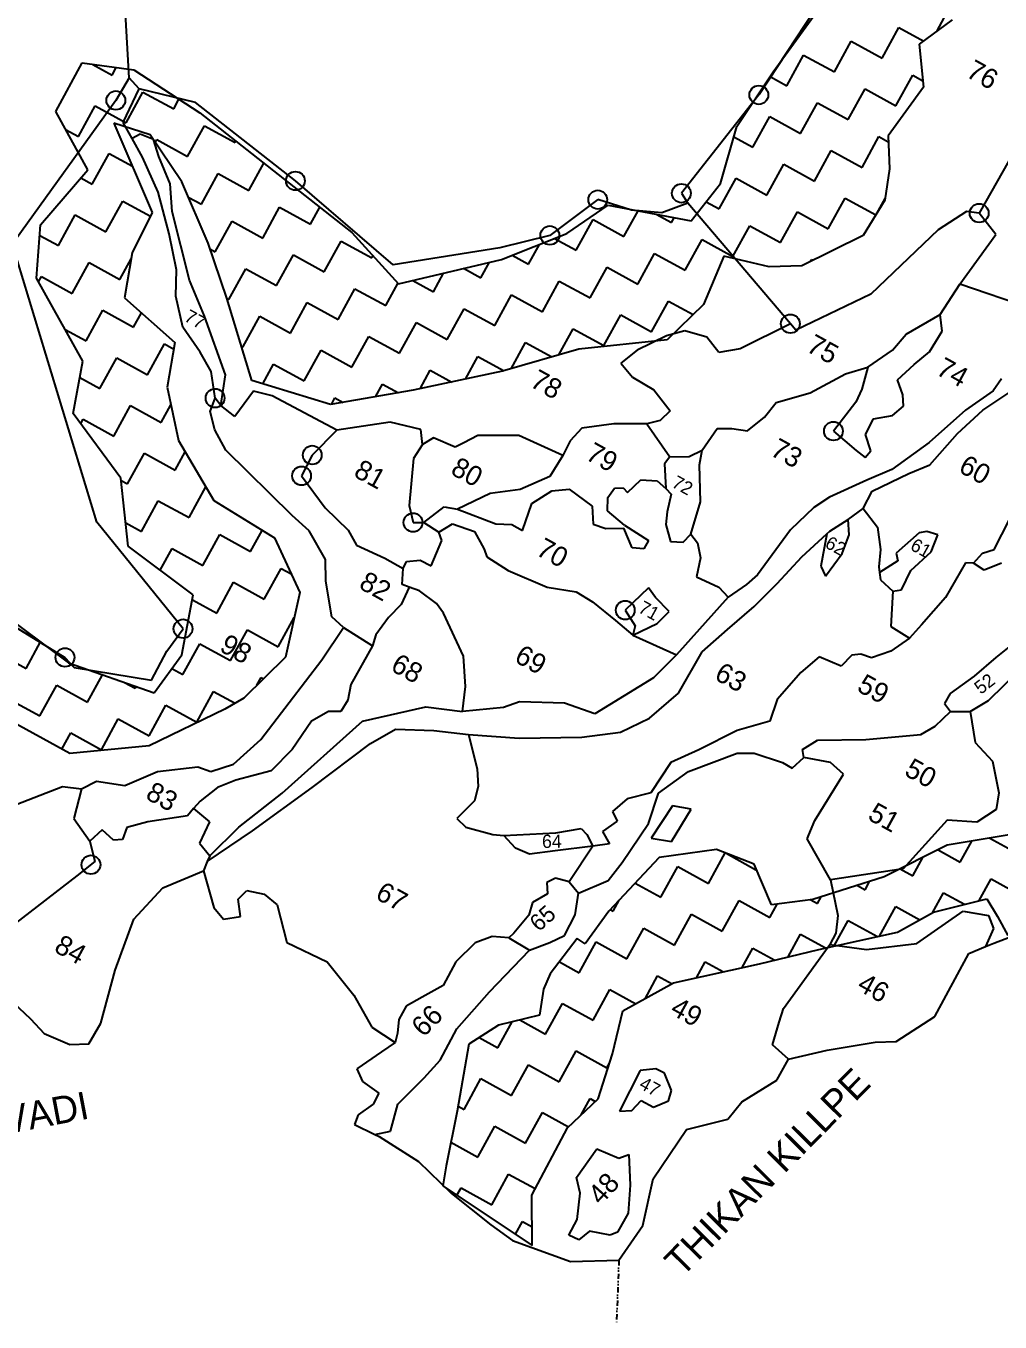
# Model space of a CAD drawing. Header units: metres. Extents: x 322052 to 327913, y 1839228 to 1844015.
# Drawn here: x 323922 to 324842, y 1839263 to 1840486 of the extents above; entities that cross this region are included whole.
import ezdxf

# ---------------------------------------------------------------- set-up
doc = ezdxf.new("R2010")
doc.units = ezdxf.units.M
doc.linetypes.add('DIVIDE', pattern=[1.25, 0.5, -0.25, 0, -0.25, 0, -0.25])
for name, color, linetype in [('POLY_HATCH', 12, 'Continuous'), ('POLY_PARCEL', 6, 'Continuous'), ('TEXT_MAPOUT', 7, 'Continuous'), ('TEXT_PARCEL', 7, 'Continuous'), ('V_BOUND_LINE', 7, 'Continuous'), ('V_DIVIDE_LINE', 7, 'DIVIDE')]:
    doc.layers.add(name, color=color, linetype=linetype)
doc.styles.add('TEXT_MAP', font='')
doc.styles.get('TEXT_MAP').set_extended_font_data('Kruti Dev 050')

msp = doc.modelspace()

# ---------------------------------------------------------------- linework, layer by layer
for centre in [(324006.9, 1840416.2), (324613.8, 1840421.3), (324176.4, 1840340.2), (324540.7, 1840328.5), (324461.8, 1840322.5), (324821.8, 1840309.8), (324416.5, 1840288.8), (324643.6, 1840205.4), (324100.6, 1840135.2), (324684.2, 1840104.1), (324192.3, 1840081.5), (324182.2, 1840061.9), (324287.4, 1840017.8), (324487.7, 1839935.1), (324070.3, 1839917.6), (323958.9, 1839890.5), (323983.4, 1839694.9)]:
    msp.add_circle(centre, 8.87)
at = {"layer": 'POLY_HATCH'}
for p, q in [((324627.4, 1840443.2), (324677.5, 1840512.3)), ((324796.2, 1840492.3), (324765.2, 1840469.1)), ((324765.2, 1840469.1), (324769.2, 1840428.6)), ((323950.1, 1840405.7), (323975.2, 1840451.5)), ((323975.2, 1840451.5), (324023.9, 1840444.9)), ((324023.9, 1840444.9), (324086.3, 1840404.5)), ((324593, 1840391.6), (324627.4, 1840443.2)), ((324769.2, 1840428.6), (324735.8, 1840382.6)), ((323980.4, 1840350.8), (323950.1, 1840405.7)), ((324086.3, 1840404.5), (324229.7, 1840291.4)), ((324039.4, 1840383.8), (324005.1, 1840394.7)), ((324005.1, 1840394.7), (324041.3, 1840310.3)), ((324577.5, 1840337.7), (324593, 1840391.6)), ((324069.3, 1840339.2), (324039.4, 1840383.8)), ((324735.8, 1840382.6), (324737, 1840351.7)), ((323935.7, 1840298.8), (323980.4, 1840350.8)), ((324737, 1840351.7), (324732.6, 1840321.9)), ((324093.9, 1840281.4), (324069.3, 1840339.2)), ((324550, 1840302.5), (324577.5, 1840337.7)), ((324432.6, 1840290.5), (324471.6, 1840317.4)), ((324471.6, 1840317.4), (324550, 1840302.5)), ((324732.6, 1840321.9), (324712.4, 1840288.7)), ((324041.3, 1840310.3), (324022.4, 1840272.4)), ((323932.1, 1840248.4), (323935.7, 1840298.8)), ((324229.7, 1840291.4), (324273.6, 1840243.1)), ((324370.9, 1840266.1), (324432.6, 1840290.5)), ((324712.4, 1840288.7), (324654.4, 1840260.2)), ((324111.6, 1840229.4), (324093.9, 1840281.4)), ((324022.4, 1840272.4), (324015.2, 1840230)), ((324273.6, 1840243.1), (324370.9, 1840266.1)), ((324580.8, 1840269.3), (324561.6, 1840223.5)), ((324623.5, 1840259), (324580.8, 1840269.3)), ((324654.4, 1840260.2), (324623.5, 1840259)), ((323975.7, 1840170.1), (323932.1, 1840248.4)), ((324015.2, 1840230), (324062.6, 1840187.8)), ((324135.4, 1840151.8), (324111.6, 1840229.4)), ((324561.6, 1840223.5), (324527.2, 1840190.1)), ((324062.6, 1840187.8), (324055.4, 1840145.5)), ((324443.9, 1840181.5), (324372, 1840160.6)), ((324527.2, 1840190.1), (324443.9, 1840181.5)), ((323966.7, 1840120.7), (323975.7, 1840170.1)), ((324372, 1840160.6), (324287.5, 1840142.7)), ((324055.4, 1840145.5), (324066, 1840095.3)), ((324209.6, 1840129.1), (324135.4, 1840151.8)), ((324287.5, 1840142.7), (324209.6, 1840129.1)), ((324011.7, 1840059.7), (323966.7, 1840120.7)), ((324066, 1840095.3), (324099.4, 1840038.7)), ((324018.6, 1839995.4), (324011.7, 1840059.7)), ((324099.4, 1840038.7), (324156.5, 1840003.3)), ((324080, 1839949.6), (324018.6, 1839995.4)), ((324156.5, 1840003.3), (324180.5, 1839951.8)), ((323858.4, 1839962.6), (323962.2, 1839885.5)), ((324069.1, 1839893.1), (324080, 1839949.6)), ((324180.5, 1839951.8), (324167.1, 1839890.7)), ((323962.2, 1839885.5), (324043.2, 1839857)), ((324043.2, 1839857), (324069.1, 1839893.1)), ((324167.1, 1839890.7), (324127.6, 1839852)), ((324127.6, 1839852), (324109.9, 1839841.6)), ((324109.9, 1839841.6), (324038.2, 1839807.1)), ((323963.6, 1839799.8), (323903.3, 1839832.9)), ((324038.2, 1839807.1), (323963.6, 1839799.8)), ((324865.3, 1839725.6), (324791.7, 1839713.2)), ((324519.6, 1839701.6), (324472.3, 1839651.1)), ((324573.9, 1839709.3), (324519.6, 1839701.6)), ((324609.3, 1839695.3), (324573.9, 1839709.3)), ((324791.7, 1839713.2), (324732.2, 1839683.4)), ((324625.9, 1839657), (324609.3, 1839695.3)), ((324732.2, 1839683.4), (324664.8, 1839662.1)), ((324664.8, 1839662.1), (324625.9, 1839657)), ((324778.8, 1839650), (324828.9, 1839662.8)), ((324828.9, 1839662.8), (324839.2, 1839646)), ((324472.3, 1839651.1), (324449.9, 1839620.3)), ((324744.8, 1839631.2), (324778.8, 1839650)), ((324839.2, 1839646), (324848.8, 1839628.2)), ((324670.5, 1839615), (324744.8, 1839631.2)), ((324442.3, 1839625.1), (324417, 1839591.8)), ((324449.9, 1839620.3), (324442.3, 1839625.1)), ((324614.3, 1839601.4), (324670.5, 1839615)), ((324417, 1839591.8), (324410.4, 1839577.3)), ((324533.4, 1839583.4), (324614.3, 1839601.4)), ((324485.5, 1839556.9), (324533.4, 1839583.4)), ((324410.4, 1839577.3), (324406.8, 1839552.9)), ((324475.7, 1839516.4), (324485.5, 1839556.9)), ((324368.2, 1839543.5), (324340.2, 1839525.5)), ((324406.8, 1839552.9), (324368.2, 1839543.5)), ((324340.2, 1839525.5), (324329, 1839462.2)), ((324462, 1839473.8), (324475.7, 1839516.4)), ((324433.2, 1839446.6), (324462, 1839473.8)), ((324329, 1839462.2), (324318.8, 1839410.7)), ((324399.6, 1839383), (324433.2, 1839446.6)), ((324318.8, 1839410.7), (324315.4, 1839391.8)), ((324315.4, 1839391.8), (324399.9, 1839335.6)), ((324399.9, 1839335.6), (324399.6, 1839383))]:
    msp.add_line(p, q, dxfattribs=at)
at = {"layer": 'POLY_HATCH', "linetype": 'Continuous'}
for p, q in [((324782, 1840481.7), (324791, 1840498.1)), ((324730.1, 1840456), (324746.1, 1840485)), ((324746.1, 1840485), (324769.4, 1840472.2)), ((324685.1, 1840443), (324701.1, 1840472)), ((324701.1, 1840472), (324730.1, 1840456)), ((323985.1, 1840450.2), (324003.4, 1840440.1)), ((324640.2, 1840429.9), (324656.1, 1840458.9)), ((324656.1, 1840458.9), (324685.1, 1840443)), ((324003.4, 1840440.1), (324007.3, 1840447.1)), ((324624.4, 1840438.6), (324640.2, 1840429.9)), ((324743.2, 1840411), (324759.1, 1840440.1)), ((324759.1, 1840440.1), (324768.6, 1840434.8)), ((324016.5, 1840395.1), (324032.5, 1840424.1)), ((324032.5, 1840424.1), (324061.5, 1840408.2)), ((324698.2, 1840398), (324714.1, 1840427)), ((324714.1, 1840427), (324743.2, 1840411)), ((323971.5, 1840382.1), (323987.5, 1840411.1)), ((323987.5, 1840411.1), (324016.5, 1840395.1)), ((324061.5, 1840408.2), (324066.5, 1840417.3)), ((324653.2, 1840384.9), (324669.2, 1840413.9)), ((324669.2, 1840413.9), (324698.2, 1840398)), ((324608.3, 1840371.9), (324624.2, 1840400.9)), ((324624.2, 1840400.9), (324653.2, 1840384.9)), ((323959.5, 1840388.7), (323971.5, 1840382.1)), ((324074.5, 1840363.2), (324090.5, 1840392.2)), ((324090.5, 1840392.2), (324119.5, 1840376.3)), ((324044.2, 1840376.7), (324045.5, 1840379.2)), ((324045.5, 1840379.2), (324074.5, 1840363.2)), ((324119.5, 1840376.3), (324120.3, 1840377.7)), ((324590.2, 1840381.8), (324608.3, 1840371.9)), ((324711.2, 1840353), (324727.2, 1840382)), ((324727.2, 1840382), (324736, 1840377.2)), ((323984.6, 1840337.1), (324000.5, 1840366.1)), ((324000.5, 1840366.1), (324022.5, 1840354)), ((324666.3, 1840340), (324682.2, 1840369)), ((324682.2, 1840369), (324711.2, 1840353)), ((324132.5, 1840331.3), (324146.6, 1840356.9)), ((324621.3, 1840326.9), (324637.3, 1840355.9)), ((324637.3, 1840355.9), (324666.3, 1840340)), ((323973.8, 1840343.1), (323984.6, 1840337.1)), ((324087.6, 1840318.2), (324103.5, 1840347.2)), ((324103.5, 1840347.2), (324132.5, 1840331.3)), ((324576.4, 1840313.9), (324592.3, 1840342.9)), ((324592.3, 1840342.9), (324621.3, 1840326.9)), ((323997.6, 1840292.1), (324013.6, 1840321.1)), ((324013.6, 1840321.1), (324039.6, 1840306.9)), ((324075.3, 1840325), (324087.6, 1840318.2)), ((324145.6, 1840286.3), (324161.5, 1840315.3)), ((324161.5, 1840315.3), (324190.5, 1840299.4)), ((324190.5, 1840299.4), (324199.3, 1840315.4)), ((324564.1, 1840320.6), (324576.4, 1840313.9)), ((324679.3, 1840295), (324695.3, 1840324)), ((324695.3, 1840324), (324724.2, 1840308.1)), ((324725.1, 1840309.6), (324732.9, 1840323.7)), ((323952.7, 1840279.1), (323968.6, 1840308.1)), ((323968.6, 1840308.1), (323997.6, 1840292.1)), ((324100.6, 1840273.3), (324116.6, 1840302.3)), ((324116.6, 1840302.3), (324145.6, 1840286.3)), ((324441.5, 1840274.7), (324457.4, 1840303.7)), ((324457.4, 1840303.7), (324486.4, 1840287.8)), ((324486.4, 1840287.8), (324499.8, 1840312.1)), ((324516.9, 1840308.8), (324531.4, 1840300.8)), ((324531.4, 1840300.8), (324534, 1840305.5)), ((324634.4, 1840282), (324650.3, 1840311)), ((324650.3, 1840311), (324679.3, 1840295)), ((323935, 1840288.8), (323952.7, 1840279.1)), ((324589.4, 1840268.9), (324605.4, 1840297.9)), ((324605.4, 1840297.9), (324634.4, 1840282)), ((324203.6, 1840254.4), (324219.6, 1840283.4)), ((324219.6, 1840283.4), (324248.6, 1840267.5)), ((324396.5, 1840261.7), (324406.7, 1840280.3)), ((324421, 1840285.9), (324441.5, 1840274.7)), ((324544.4, 1840255.9), (324560.4, 1840284.9)), ((324560.4, 1840284.9), (324589.4, 1840268.9)), ((324010.7, 1840247.2), (324021.5, 1840266.7)), ((324095.7, 1840276), (324100.6, 1840273.3)), ((324158.6, 1840241.4), (324174.6, 1840270.4)), ((324174.6, 1840270.4), (324203.6, 1840254.4)), ((324248.6, 1840267.5), (324249.6, 1840269.4)), ((324381.1, 1840270.1), (324396.5, 1840261.7)), ((324499.5, 1840242.8), (324515.4, 1840271.8)), ((324515.4, 1840271.8), (324544.4, 1840255.9)), ((324662.3, 1840264.1), (324663.4, 1840266)), ((324663.4, 1840266), (324664.7, 1840265.3)), ((323965.7, 1840234.1), (323981.7, 1840263.1)), ((323981.7, 1840263.1), (324010.7, 1840247.2)), ((324113.7, 1840228.3), (324129.6, 1840257.3)), ((324129.6, 1840257.3), (324158.6, 1840241.4)), ((324306.6, 1840235.6), (324316.3, 1840253.2)), ((324335.1, 1840257.7), (324351.5, 1840248.6)), ((324351.5, 1840248.6), (324359.7, 1840263.5)), ((324454.5, 1840229.8), (324470.5, 1840258.8)), ((324470.5, 1840258.8), (324499.5, 1840242.8)), ((323934, 1840245.1), (323936.7, 1840250.1)), ((323936.7, 1840250.1), (323965.7, 1840234.1)), ((324261.6, 1840222.5), (324273.2, 1840243.5)), ((324287.1, 1840246.3), (324306.6, 1840235.6)), ((324409.6, 1840216.7), (324425.5, 1840245.7)), ((324425.5, 1840245.7), (324454.5, 1840229.8)), ((324111.5, 1840229.5), (324113.7, 1840228.3)), ((324216.6, 1840209.5), (324232.6, 1840238.5)), ((324232.6, 1840238.5), (324261.6, 1840222.5)), ((324364.6, 1840203.6), (324380.5, 1840232.7)), ((324380.5, 1840232.7), (324409.6, 1840216.7)), ((323978.8, 1840189.2), (323994.7, 1840218.2)), ((323994.7, 1840218.2), (324023.7, 1840202.2)), ((324023.7, 1840202.2), (324031.2, 1840215.8)), ((324171.7, 1840196.4), (324187.6, 1840225.4)), ((324187.6, 1840225.4), (324216.6, 1840209.5)), ((324319.6, 1840190.6), (324335.6, 1840219.6)), ((324335.6, 1840219.6), (324364.6, 1840203.6)), ((324512.5, 1840197.8), (324528.5, 1840226.8)), ((324528.5, 1840226.8), (324551.9, 1840214)), ((324126.7, 1840183.4), (324142.7, 1840212.4)), ((324142.7, 1840212.4), (324171.7, 1840196.4)), ((324274.7, 1840177.5), (324290.6, 1840206.6)), ((324290.6, 1840206.6), (324319.6, 1840190.6)), ((324467.6, 1840184.8), (324483.5, 1840213.8)), ((324483.5, 1840213.8), (324512.5, 1840197.8)), ((323959.1, 1840200), (323978.8, 1840189.2)), ((324229.7, 1840164.5), (324245.7, 1840193.5)), ((324245.7, 1840193.5), (324274.7, 1840177.5)), ((324425, 1840176), (324438.6, 1840200.7)), ((324438.6, 1840200.7), (324467.6, 1840184.8)), ((324036.8, 1840157.2), (324052.8, 1840186.3)), ((324052.8, 1840186.3), (324061.5, 1840181.5)), ((324125.5, 1840184), (324126.7, 1840183.4)), ((324184.7, 1840151.4), (324200.7, 1840180.4)), ((324200.7, 1840180.4), (324229.7, 1840164.5)), ((324380, 1840163), (324393.6, 1840187.7)), ((324393.6, 1840187.7), (324418.3, 1840174.1)), ((323991.8, 1840144.2), (324007.8, 1840173.2)), ((324007.8, 1840173.2), (324036.8, 1840157.2)), ((324145.5, 1840148.7), (324155.7, 1840167.4)), ((324155.7, 1840167.4), (324184.7, 1840151.4)), ((324336.8, 1840153.2), (324348.6, 1840174.6)), ((324348.6, 1840174.6), (324373.3, 1840161.1)), ((323972.9, 1840154.6), (323991.8, 1840144.2)), ((324294, 1840144), (324303.7, 1840161.6)), ((324303.7, 1840161.6), (324324, 1840150.4)), ((324252.1, 1840136.5), (324258.7, 1840148.5)), ((324258.7, 1840148.5), (324273.7, 1840140.3)), ((324210.3, 1840129.3), (324213.7, 1840135.5)), ((324213.7, 1840135.5), (324221.5, 1840131.2)), ((324004.9, 1840099.2), (324020.8, 1840128.2)), ((324020.8, 1840128.2), (324049.8, 1840112.3)), ((324049.8, 1840112.3), (324058.9, 1840128.8)), ((323973.7, 1840111.2), (323975.9, 1840115.2)), ((323975.9, 1840115.2), (324004.9, 1840099.2)), ((324017.9, 1840054.3), (324033.9, 1840083.3)), ((324033.9, 1840083.3), (324062.9, 1840067.3)), ((324062.9, 1840067.3), (324072.4, 1840084.6)), ((324011.9, 1840057.6), (324017.9, 1840054.3)), ((324076, 1840022.4), (324091.9, 1840051.4)), ((324091.9, 1840051.4), (324091.9, 1840051.3)), ((324031, 1840009.3), (324046.9, 1840038.3)), ((324046.9, 1840038.3), (324076, 1840022.4)), ((324016.3, 1840017.4), (324031, 1840009.3)), ((324134, 1839990.4), (324145, 1840010.4)), ((324089, 1839977.4), (324105, 1840006.4)), ((324105, 1840006.4), (324134, 1839990.4)), ((324048.8, 1839972.9), (324060, 1839993.3)), ((324060, 1839993.3), (324089, 1839977.4)), ((324147, 1839945.5), (324163, 1839974.5)), ((324163, 1839974.5), (324172.3, 1839969.4)), ((324102.1, 1839932.4), (324118, 1839961.4)), ((324118, 1839961.4), (324147, 1839945.5)), ((324079.2, 1839945), (324102.1, 1839932.4)), ((324160.1, 1839900.5), (324175.3, 1839928.3)), ((324115.1, 1839887.5), (324131.1, 1839916.5)), ((324131.1, 1839916.5), (324160.1, 1839900.5)), ((323922.2, 1839880.2), (323935.9, 1839905.1)), ((324070.1, 1839874.4), (324086.1, 1839903.4)), ((324086.1, 1839903.4), (324115.1, 1839887.5)), ((323893.2, 1839896.2), (323922.2, 1839880.2)), ((323980.2, 1839848.3), (323994.4, 1839874.2)), ((324059.8, 1839880.1), (324070.1, 1839874.4)), ((323935.3, 1839835.3), (323951.2, 1839864.3)), ((323951.2, 1839864.3), (323980.2, 1839848.3)), ((324015.1, 1839866.9), (324025.2, 1839861.4)), ((324025.2, 1839861.4), (324026.1, 1839863)), ((324140.1, 1839864.2), (324144.1, 1839871.5)), ((324144.1, 1839871.5), (324146.3, 1839870.3)), ((323906.3, 1839851.2), (323935.3, 1839835.3)), ((324083.2, 1839829.5), (324099.2, 1839858.5)), ((324099.2, 1839858.5), (324119.5, 1839847.3)), ((324038.2, 1839816.4), (324054.2, 1839845.4)), ((324054.2, 1839845.4), (324083.2, 1839829.5)), ((323993.3, 1839803.3), (324009.2, 1839832.4)), ((324009.2, 1839832.4), (324038.2, 1839816.4)), ((323955.9, 1839804), (323964.3, 1839819.3)), ((323964.3, 1839819.3), (323993.3, 1839803.3)), ((324804, 1839697.4), (324814.9, 1839717.1)), ((324831.8, 1839720), (324849, 1839710.5)), ((324566.2, 1839677.1), (324582.1, 1839706)), ((324583, 1839705.7), (324611.1, 1839690.2)), ((324759.1, 1839684.4), (324768.6, 1839701.6)), ((324783.1, 1839708.9), (324804, 1839697.4)), ((324521.2, 1839664.1), (324537.2, 1839693.1)), ((324537.2, 1839693.1), (324566.2, 1839677.1)), ((324611.1, 1839690.2), (324611.4, 1839690.6)), ((324747.2, 1839690.9), (324759.1, 1839684.4)), ((324497, 1839677.4), (324521.2, 1839664.1)), ((324714.1, 1839671.3), (324718.3, 1839679)), ((324821.8, 1839661), (324833.1, 1839681.5)), ((324833.1, 1839681.5), (324862.1, 1839665.5)), ((324706.8, 1839675.4), (324714.1, 1839671.3)), ((324777.6, 1839649.4), (324788.1, 1839668.4)), ((324788.1, 1839668.4), (324808, 1839657.5)), ((324473.6, 1839652.5), (324476.3, 1839651)), ((324476.3, 1839651), (324481.9, 1839661.3)), ((324579.2, 1839632.2), (324595.2, 1839661.2)), ((324595.2, 1839661.2), (324624.2, 1839645.2)), ((324624.2, 1839645.2), (324631.1, 1839657.7)), ((324662.8, 1839661.8), (324669.2, 1839658.3)), ((324669.2, 1839658.3), (324672.6, 1839664.5)), ((324727.8, 1839627.5), (324743.1, 1839655.4)), ((324743.1, 1839655.4), (324765.9, 1839642.9)), ((324534.3, 1839619.1), (324550.2, 1839648.1)), ((324550.2, 1839648.1), (324579.2, 1839632.2)), ((324684.9, 1839618.2), (324698.2, 1839642.3)), ((324698.2, 1839642.3), (324725.9, 1839627.1)), ((324489.3, 1839606.1), (324505.3, 1839635.1)), ((324505.3, 1839635.1), (324534.3, 1839619.1)), ((324641.5, 1839608), (324653.2, 1839629.3)), ((324653.2, 1839629.3), (324676.7, 1839616.4)), ((324444.3, 1839593), (324460.3, 1839622)), ((324460.3, 1839622), (324489.3, 1839606.1)), ((324598.1, 1839597.8), (324608.2, 1839616.2)), ((324608.2, 1839616.2), (324628.8, 1839604.9)), ((324425.7, 1839603.3), (324444.3, 1839593)), ((324555, 1839588.2), (324563.3, 1839603.2)), ((324563.3, 1839603.2), (324580.3, 1839593.8)), ((324506.4, 1839568.4), (324518.3, 1839590.1)), ((324518.3, 1839590.1), (324532, 1839582.6)), ((324457.4, 1839548.1), (324473.3, 1839577.1)), ((324473.3, 1839577.1), (324497.7, 1839563.7)), ((324412.4, 1839535), (324428.4, 1839564)), ((324428.4, 1839564), (324457.4, 1839548.1)), ((324367.5, 1839522), (324381, 1839546.6)), ((324388.2, 1839548.4), (324412.4, 1839535)), ((324349.8, 1839531.7), (324367.5, 1839522)), ((324425.5, 1839490), (324441.4, 1839519.1)), ((324441.4, 1839519.1), (324470.4, 1839503.1)), ((324380.5, 1839477), (324396.5, 1839506)), ((324396.5, 1839506), (324425.5, 1839490)), ((324470.4, 1839503.1), (324472.9, 1839507.5)), ((324335.6, 1839463.9), (324351.5, 1839493)), ((324351.5, 1839493), (324380.5, 1839477)), ((324446, 1839458.7), (324454.5, 1839474.1)), ((324454.5, 1839474.1), (324459.4, 1839471.4)), ((324329.9, 1839467.1), (324335.6, 1839463.9)), ((324393.6, 1839432), (324409.5, 1839461)), ((324409.5, 1839461), (324434.1, 1839447.5)), ((324348.6, 1839419), (324364.6, 1839448)), ((324364.6, 1839448), (324393.6, 1839432)), ((324323.2, 1839432.9), (324348.6, 1839419)), ((324361.7, 1839374), (324377.6, 1839403)), ((324377.6, 1839403), (324402.8, 1839389.2)), ((324328.8, 1839382.9), (324332.7, 1839390)), ((324332.7, 1839390), (324361.7, 1839374)), ((324384.1, 1839346.1), (324390.7, 1839358.1)), ((324390.7, 1839358.1), (324399.8, 1839353))]:
    msp.add_line(p, q, dxfattribs=at)
at = {"layer": 'POLY_PARCEL'}
for p, q in [((324019.6, 1840437.5), (324013, 1840548.8)), ((324692.2, 1840540.7), (324613.8, 1840421.3)), ((324019.6, 1840437.5), (324006.9, 1840416.2)), ((324029, 1840427.1), (324019.6, 1840437.5)), ((324013.9, 1840395.3), (324029, 1840427.1)), ((324082, 1840414.2), (324029, 1840427.1)), ((324006.9, 1840416.2), (323912.1, 1840284.5)), ((324176.4, 1840340.2), (324082, 1840414.2)), ((324613.8, 1840421.3), (324540.7, 1840328.5)), ((324022.3, 1840380.2), (324013.9, 1840395.3)), ((324865.7, 1840387.4), (324821.8, 1840309.8)), ((324029.7, 1840384.4), (324022.3, 1840380.2)), ((324032.1, 1840362.7), (324022.3, 1840380.2)), ((324042.5, 1840379.2), (324029.7, 1840384.4)), ((324047.4, 1840363.3), (324042.5, 1840379.2)), ((324046.7, 1840329.5), (324032.1, 1840362.7)), ((324058.1, 1840337.5), (324047.4, 1840363.3)), ((324060.2, 1840311.3), (324058.1, 1840337.5)), ((324268.8, 1840260.9), (324176.4, 1840340.2)), ((324057.3, 1840290.4), (324046.7, 1840329.5)), ((324540.7, 1840328.5), (324546.8, 1840319.3)), ((324461.8, 1840322.5), (324416.5, 1840288.8)), ((324493.6, 1840312.6), (324461.8, 1840322.5)), ((324546.8, 1840319.3), (324522.4, 1840310.1)), ((324643.6, 1840205.4), (324546.8, 1840319.3)), ((324076.5, 1840246.6), (324060.2, 1840311.3)), ((324522.4, 1840310.1), (324493.6, 1840312.6)), ((324809.9, 1840311.3), (324783.2, 1840294)), ((324821.8, 1840309.8), (324809.9, 1840311.3)), ((324837.4, 1840289.7), (324821.8, 1840309.8)), ((324064.2, 1840256.3), (324057.3, 1840290.4)), ((324416.5, 1840288.8), (324369.4, 1840277)), ((324783.2, 1840294), (324719.4, 1840233.4)), ((324803.6, 1840242.9), (324837.4, 1840289.7)), ((323989, 1840018.2), (323908.7, 1840282.4)), ((324369.4, 1840277), (324268.8, 1840260.9)), ((324063.6, 1840231.4), (324064.2, 1840256.3)), ((324090.5, 1840212.6), (324076.5, 1840246.6)), ((324784.9, 1840214.1), (324803.6, 1840242.9)), ((324871.9, 1840219.4), (324803.6, 1840242.9)), ((324070.2, 1840202.1), (324063.6, 1840231.4)), ((324719.4, 1840233.4), (324648.7, 1840199.4)), ((324110.4, 1840157.2), (324090.5, 1840212.6)), ((324643.6, 1840205.4), (324596.1, 1840181.8)), ((324648.7, 1840199.4), (324643.6, 1840205.4)), ((324752.8, 1840195.6), (324784.9, 1840214.1)), ((324786.7, 1840198.4), (324784.9, 1840214.1)), ((324086.5, 1840178.7), (324070.2, 1840202.1)), ((324526.8, 1840194), (324498.9, 1840180.4)), ((324544, 1840198.7), (324526.8, 1840194)), ((324564.8, 1840192.7), (324544, 1840198.7)), ((324575.9, 1840178.3), (324564.8, 1840192.7)), ((324740, 1840180.4), (324752.8, 1840195.6)), ((324774.8, 1840178.8), (324786.7, 1840198.4)), ((324096.8, 1840160.2), (324086.5, 1840178.7)), ((324498.9, 1840180.4), (324483.4, 1840168.2)), ((324596.1, 1840181.8), (324575.9, 1840178.3)), ((324716.6, 1840164.4), (324740, 1840180.4)), ((324760.3, 1840166.8), (324774.8, 1840178.8)), ((324483.4, 1840168.2), (324494.5, 1840155.1)), ((324744.7, 1840152.6), (324760.3, 1840166.8)), ((324100.6, 1840135.2), (324096.8, 1840160.2)), ((324106, 1840128.2), (324110.4, 1840157.2)), ((324494.5, 1840155.1), (324514.8, 1840142.9)), ((324662.3, 1840140.2), (324695.6, 1840158.1)), ((324695.6, 1840158.1), (324716.6, 1840164.4)), ((324716.6, 1840164.4), (324711, 1840143.6)), ((324136.8, 1840141.7), (324119.3, 1840117.8)), ((324154.5, 1840137.5), (324136.8, 1840141.7)), ((324514.8, 1840142.9), (324530.2, 1840123.1)), ((324711, 1840143.6), (324705.5, 1840131.5)), ((324749.7, 1840138.3), (324744.7, 1840152.6)), ((324835, 1840142), (324809, 1840123.8)), ((324825.1, 1840123.8), (324860.2, 1840147.2)), ((324842.8, 1840153.4), (324835, 1840142)), ((324095.9, 1840122.7), (324100.6, 1840135.2)), ((324106, 1840128.2), (324100.6, 1840135.2)), ((324215.4, 1840104.9), (324154.5, 1840137.5)), ((324619, 1840117.3), (324630.3, 1840131.1)), ((324630.3, 1840131.1), (324662.3, 1840140.2)), ((324705.5, 1840131.5), (324684.2, 1840104.1)), ((324750.5, 1840127.5), (324749.7, 1840138.3)), ((324100.3, 1840105.4), (324095.9, 1840122.7)), ((324119.3, 1840117.8), (324106, 1840128.2)), ((324530.2, 1840123.1), (324520.8, 1840114)), ((324603.2, 1840104.4), (324619, 1840117.3)), ((324722, 1840115.6), (324740.1, 1840118.8)), ((324740.1, 1840118.8), (324750.5, 1840127.5)), ((324809, 1840123.8), (324774.7, 1840093.4)), ((324801.4, 1840101.9), (324825.1, 1840123.8)), ((324110.8, 1840086.1), (324100.3, 1840105.4)), ((324215.4, 1840104.9), (324192.3, 1840081.5)), ((324265.9, 1840112.5), (324215.4, 1840104.9)), ((324294.7, 1840105.5), (324265.9, 1840112.5)), ((324296.4, 1840091.3), (324294.7, 1840105.5)), ((324446.7, 1840106.9), (324435.8, 1840095)), ((324476.8, 1840111.1), (324446.7, 1840106.9)), ((324508.2, 1840111), (324476.8, 1840111.1)), ((324520.8, 1840114), (324508.2, 1840111)), ((324508.2, 1840111), (324529.8, 1840079.9)), ((324560.2, 1840086.1), (324574.4, 1840106.4)), ((324574.4, 1840106.4), (324588.3, 1840106.5)), ((324588.3, 1840106.5), (324603.2, 1840104.4)), ((324714.5, 1840100.9), (324722, 1840115.6)), ((324306.6, 1840097.8), (324296.4, 1840091.3)), ((324327.3, 1840089), (324306.6, 1840097.8)), ((324335.3, 1840093), (324327.3, 1840089)), ((324348.6, 1840099.9), (324335.3, 1840093)), ((324387.3, 1840099.8), (324348.6, 1840099.9)), ((324428.8, 1840081), (324387.3, 1840099.8)), ((324435.8, 1840095), (324428.8, 1840081)), ((324684.2, 1840104.1), (324705.7, 1840085.8)), ((324719.5, 1840085.5), (324714.5, 1840100.9)), ((324774.7, 1840093.4), (324739.5, 1840067.8)), ((324775.1, 1840072.1), (324801.4, 1840101.9)), ((324173.3, 1840024.3), (324110.8, 1840086.1)), ((324192.3, 1840081.5), (324182.2, 1840061.9)), ((324296.4, 1840091.3), (324287.7, 1840078.2)), ((324428.8, 1840081), (324416.4, 1840061.1)), ((324548.1, 1840080), (324560.2, 1840086.1)), ((324557.8, 1840072.4), (324560.2, 1840086.1)), ((324705.7, 1840085.8), (324714.3, 1840079.1)), ((324714.3, 1840079.1), (324719.5, 1840085.5)), ((324287.7, 1840078.2), (324283.9, 1840034)), ((324529.8, 1840079.9), (324524.7, 1840073.3)), ((324524.7, 1840073.3), (324526.1, 1840049.9)), ((324529.8, 1840079.9), (324548.1, 1840080)), ((324558.9, 1840037.2), (324557.8, 1840072.4)), ((324755.3, 1840064.2), (324775.1, 1840072.1)), ((324182.2, 1840061.9), (324204.4, 1840031.8)), ((324416.4, 1840061.1), (324388.6, 1840049)), ((324490, 1840046.2), (324502.4, 1840058)), ((324502.4, 1840058), (324518, 1840057.1)), ((324518, 1840057.1), (324526.1, 1840049.9)), ((324715.7, 1840057.9), (324680.6, 1840041.8)), ((324739.5, 1840067.8), (324715.7, 1840057.9)), ((324720.7, 1840047.4), (324755.3, 1840064.2)), ((324360.2, 1840045.3), (324329.4, 1840030.5)), ((324388.6, 1840049), (324360.2, 1840045.3)), ((324399.5, 1840035.7), (324418.5, 1840047.6)), ((324418.5, 1840047.6), (324434.7, 1840049.2)), ((324434.7, 1840049.2), (324456.6, 1840033.2)), ((324471.4, 1840041.5), (324477.6, 1840050.1)), ((324477.6, 1840050.1), (324485.8, 1840050.4)), ((324485.8, 1840050.4), (324490, 1840046.2)), ((324526.1, 1840049.9), (324531.1, 1840044.6)), ((324531.1, 1840044.6), (324527.2, 1840028)), ((324712.4, 1840030.9), (324720.7, 1840047.4)), ((324204.4, 1840031.8), (324226.3, 1840010.6)), ((324283.9, 1840034), (324287.4, 1840017.8)), ((324297.6, 1840017.7), (324316.8, 1840032.7)), ((324316.8, 1840032.7), (324329.4, 1840030.5)), ((324390.7, 1840010.3), (324399.5, 1840035.7)), ((324456.6, 1840033.2), (324457.5, 1840016.2)), ((324471, 1840028.9), (324471.4, 1840041.5)), ((324549.6, 1840006.9), (324558.9, 1840037.2)), ((324665.7, 1840032.1), (324643.8, 1840010.9)), ((324680.6, 1840041.8), (324665.7, 1840032.1)), ((324835.9, 1839992.5), (324858, 1840035.4)), ((324189.5, 1840009.9), (324173.3, 1840024.3)), ((324329.4, 1840030.5), (324365.7, 1840016.7)), ((324487, 1840015.4), (324471, 1840028.9)), ((324527.2, 1840028), (324526, 1840015.8)), ((324680.8, 1840009.8), (324698.2, 1840020.6)), ((324698.2, 1840020.6), (324712.4, 1840030.9)), ((324699.2, 1840006.1), (324698.2, 1840020.6)), ((324712.4, 1840030.9), (324725.9, 1840013.5)), ((324070.3, 1839917.6), (323989, 1840018.2)), ((324204.7, 1839983), (324189.5, 1840009.9)), ((324226.3, 1840010.6), (324234, 1839996.5)), ((324287.4, 1840017.8), (324297.6, 1840017.7)), ((324297.6, 1840017.7), (324311.7, 1840008.8)), ((324311.7, 1840008.8), (324324.7, 1840016.6)), ((324314.7, 1840001), (324311.7, 1840008.8)), ((324324.7, 1840016.6), (324345.5, 1840009.2)), ((324345.5, 1840009.2), (324354.7, 1839992.8)), ((324365.7, 1840016.7), (324380.7, 1840016.1)), ((324380.7, 1840016.1), (324390.7, 1840010.3)), ((324457.5, 1840016.2), (324469.3, 1840012.3)), ((324469.3, 1840012.3), (324486.3, 1840012.5)), ((324494.4, 1839994), (324486.3, 1840012.5)), ((324487, 1840015.4), (324509.7, 1840000.7)), ((324526, 1840015.8), (324530.4, 1839999.9)), ((324643.8, 1840010.9), (324612.5, 1839968.6)), ((324654.3, 1839985.5), (324678, 1840007.2)), ((324678, 1840007.2), (324672.2, 1839976.5)), ((324678, 1840007.2), (324680.8, 1840009.8)), ((324725.9, 1840013.5), (324728.8, 1839992.3)), ((324765.1, 1840008.1), (324743.3, 1839988.9)), ((324772.5, 1840009.4), (324765.1, 1840008.1)), ((324782.7, 1840006.3), (324772.5, 1840009.4)), ((324234, 1839996.5), (324260.8, 1839984.3)), ((324304.4, 1839977), (324314.7, 1840001)), ((324509.7, 1840000.7), (324505.3, 1839993)), ((324530.4, 1839999.9), (324542.5, 1839999.4)), ((324542.5, 1839999.4), (324549.6, 1840006.9)), ((324549.6, 1840006.9), (324555.8, 1839998.5)), ((324555.8, 1839998.5), (324558.8, 1839984.5)), ((324692.5, 1839988.7), (324699.2, 1840006.1)), ((324776.6, 1839990.2), (324782.7, 1840006.3)), ((324205.1, 1839962.6), (324204.7, 1839983)), ((324260.8, 1839984.3), (324278.1, 1839974.3)), ((324354.7, 1839992.8), (324357.2, 1839985.3)), ((324357.2, 1839985.3), (324377.2, 1839972.4)), ((324505.3, 1839993), (324494.4, 1839994)), ((324558.8, 1839984.5), (324555.1, 1839966.6)), ((324631.2, 1839960.2), (324654.3, 1839985.5)), ((324676.7, 1839967.3), (324692.5, 1839988.7)), ((324728.8, 1839992.3), (324727.2, 1839976)), ((324743.3, 1839988.9), (324744.9, 1839981.6)), ((324757.3, 1839972.5), (324776.6, 1839990.2)), ((324816.4, 1839979.4), (324824.8, 1839989)), ((324824.8, 1839989), (324835.9, 1839992.5)), ((324277.1, 1839959.2), (324278.1, 1839974.3)), ((324278.1, 1839974.3), (324281.1, 1839981.1)), ((324281.1, 1839981.1), (324294.2, 1839982.3)), ((324294.2, 1839982.3), (324304.4, 1839977)), ((324377.2, 1839972.4), (324413.9, 1839956.9)), ((324672.2, 1839976.5), (324676.7, 1839967.3)), ((324727.2, 1839976), (324727.8, 1839970.7)), ((324744.9, 1839981.6), (324727.8, 1839970.7)), ((324727.8, 1839970.7), (324728.8, 1839963.6)), ((324748.4, 1839954.3), (324757.3, 1839972.5)), ((324808.9, 1839979.7), (324790.1, 1839947)), ((324816.4, 1839979.4), (324808.9, 1839979.7)), ((324826.5, 1839972.7), (324816.4, 1839979.4)), ((324842.7, 1839979.6), (324826.5, 1839972.7)), ((324210.7, 1839928.9), (324205.1, 1839962.6)), ((324283.8, 1839956.8), (324277.1, 1839959.2)), ((324555.1, 1839966.6), (324576.2, 1839956.9)), ((324602.3, 1839959.3), (324584.8, 1839947.3)), ((324612.5, 1839968.6), (324602.3, 1839959.3)), ((324609.4, 1839938.7), (324631.2, 1839960.2)), ((324728.8, 1839963.6), (324740.4, 1839953)), ((323856.1, 1839953.3), (323958.9, 1839890.5)), ((324283.8, 1839956.8), (324276.3, 1839940.6)), ((324293.6, 1839953.4), (324283.8, 1839956.8)), ((324309.6, 1839941.3), (324293.6, 1839953.4)), ((324413.9, 1839956.9), (324441.4, 1839952.4)), ((324441.4, 1839952.4), (324456.7, 1839942.9)), ((324509.6, 1839956.3), (324487.7, 1839935.1)), ((324516.2, 1839947.2), (324509.6, 1839956.3)), ((324529.3, 1839933.8), (324516.2, 1839947.2)), ((324584.8, 1839947.3), (324536.2, 1839893.1)), ((324576.2, 1839956.9), (324584.8, 1839947.3)), ((324740.4, 1839953), (324738.3, 1839919.6)), ((324740.4, 1839953), (324748.4, 1839954.3)), ((324790.1, 1839947), (324767.5, 1839921.3)), ((324276.3, 1839940.6), (324264.4, 1839928.2)), ((324316.3, 1839932.2), (324309.6, 1839941.3)), ((324456.7, 1839942.9), (324478.5, 1839925.5)), ((324487.7, 1839935.1), (324497, 1839920.2)), ((324518, 1839922.5), (324529.3, 1839933.8)), ((324584.2, 1839916.8), (324609.4, 1839938.7)), ((324221.9, 1839918.9), (324210.7, 1839928.9)), ((324264.4, 1839928.2), (324252.4, 1839911.8)), ((324334.9, 1839891.6), (324316.3, 1839932.2)), ((324478.5, 1839925.5), (324495, 1839911.6)), ((324495, 1839911.6), (324518, 1839922.5)), ((324055, 1839896.4), (324070.3, 1839917.6)), ((324201.3, 1839888.2), (324221.9, 1839918.9)), ((324221.9, 1839918.9), (324249, 1839901.6)), ((324252.4, 1839911.8), (324249, 1839901.6)), ((324497, 1839920.2), (324495, 1839911.6)), ((324495, 1839911.6), (324536.2, 1839893.1)), ((324560.3, 1839895.7), (324584.2, 1839916.8)), ((324738.3, 1839919.6), (324756, 1839908.8)), ((324767.5, 1839921.3), (324756, 1839908.8)), ((324249, 1839901.6), (324228.8, 1839864.9)), ((324756, 1839908.8), (324738.5, 1839896.5)), ((324858.1, 1839906.9), (324837.5, 1839890.5)), ((323958.9, 1839890.5), (323967.6, 1839881)), ((324040.6, 1839868.9), (324055, 1839896.4)), ((324170.4, 1839847.9), (324201.3, 1839888.2)), ((324336.8, 1839863.2), (324334.9, 1839891.6)), ((324536.2, 1839893.1), (324514.5, 1839871.3)), ((324538.1, 1839856.8), (324560.3, 1839895.7)), ((324670.9, 1839891.1), (324653.5, 1839876.4)), ((324691.5, 1839882.4), (324670.9, 1839891.1)), ((324701.7, 1839892.6), (324691.5, 1839882.4)), ((324710, 1839893.7), (324701.7, 1839892.6)), ((324720.3, 1839890), (324710, 1839893.7)), ((324738.5, 1839896.5), (324720.3, 1839890)), ((324837.5, 1839890.5), (324817, 1839872.9)), ((323967.6, 1839881), (324040.6, 1839868.9)), ((324653.5, 1839876.4), (324631, 1839850.7)), ((324817, 1839872.9), (324794.3, 1839856.6)), ((324830.5, 1839849.8), (324860.5, 1839879.1)), ((324228.8, 1839864.9), (324225.8, 1839850.1)), ((324334, 1839839.5), (324336.8, 1839863.2)), ((324514.5, 1839871.3), (324459.1, 1839837.2)), ((324225.8, 1839850.1), (324219.3, 1839839.5)), ((324387.9, 1839848.6), (324372.7, 1839843.4)), ((324430.4, 1839847.4), (324387.9, 1839848.6)), ((324510.5, 1839833.2), (324538.1, 1839856.8)), ((324631, 1839850.7), (324624.3, 1839830.2)), ((324794.3, 1839856.6), (324788.9, 1839846.9)), ((324813.4, 1839839.6), (324830.5, 1839849.8)), ((324143.9, 1839813.1), (324170.4, 1839847.9)), ((324207.7, 1839839.6), (324191.7, 1839830.5)), ((324219.3, 1839839.5), (324207.7, 1839839.6)), ((324239.7, 1839830.3), (324299.5, 1839844)), ((324299.5, 1839844), (324334, 1839839.5)), ((324372.7, 1839843.4), (324334, 1839839.5)), ((324459.1, 1839837.2), (324430.4, 1839847.4)), ((324780.2, 1839825.5), (324794.8, 1839839.4)), ((324788.9, 1839846.9), (324794.8, 1839839.4)), ((324794.8, 1839839.4), (324813.4, 1839839.6)), ((324813.4, 1839839.6), (324817.9, 1839810.2)), ((324163.8, 1839762.5), (324239.7, 1839830.3)), ((324191.7, 1839830.5), (324173.3, 1839803.7)), ((324483.3, 1839820.1), (324510.5, 1839833.2)), ((324624.3, 1839830.2), (324593.3, 1839821.4)), ((324766.8, 1839817.9), (324780.2, 1839825.5)), ((324118, 1839789.8), (324143.9, 1839813.1)), ((324247.3, 1839809.2), (324270.9, 1839822.7)), ((324270.9, 1839822.7), (324307.2, 1839821.6)), ((324307.2, 1839821.6), (324339.8, 1839817.9)), ((324339.8, 1839817.9), (324347.9, 1839785.5)), ((324339.8, 1839817.9), (324387.7, 1839814.2)), ((324387.7, 1839814.2), (324446.8, 1839815.2)), ((324446.8, 1839815.2), (324483.3, 1839820.1)), ((324593.3, 1839821.4), (324557.2, 1839803.3)), ((324655.1, 1839803.6), (324669.1, 1839812.4)), ((324669.1, 1839812.4), (324714.9, 1839813)), ((324714.9, 1839813), (324766.8, 1839817.9)), ((324173.3, 1839803.7), (324153.5, 1839783.6)), ((324192.1, 1839767.6), (324247.3, 1839809.2)), ((324557.2, 1839803.3), (324530.6, 1839791.3)), ((324547.5, 1839782.8), (324593.3, 1839800.3)), ((324593.3, 1839800.3), (324609.4, 1839800.3)), ((324609.4, 1839800.3), (324636, 1839791.4)), ((324656.2, 1839796.1), (324655.1, 1839803.6)), ((324817.9, 1839810.2), (324834.5, 1839792.6)), ((324046.2, 1839782.9), (324084.3, 1839787.1)), ((324084.3, 1839787.1), (324096.6, 1839782.9)), ((324096.6, 1839782.9), (324118, 1839789.8)), ((324530.6, 1839791.3), (324511.8, 1839762.8)), ((324636, 1839791.4), (324645.3, 1839785.9)), ((324645.3, 1839785.9), (324656.2, 1839796.1)), ((324681.4, 1839791.4), (324656.2, 1839796.1)), ((324693.8, 1839780.4), (324681.4, 1839791.4)), ((324834.5, 1839792.6), (324840.4, 1839762.8)), ((324015.5, 1839769.5), (324046.2, 1839782.9)), ((324153.5, 1839783.6), (324120, 1839774.6)), ((324347.9, 1839785.5), (324348.8, 1839768.7)), ((324519.2, 1839762.3), (324547.5, 1839782.8)), ((324666.6, 1839736.5), (324693.8, 1839780.4)), ((323897.1, 1839745.6), (323956.5, 1839768.7)), ((323956.5, 1839768.7), (323974.4, 1839766.6)), ((323974.4, 1839766.6), (323967.4, 1839738.4)), ((323974.4, 1839766.6), (323988.5, 1839773.7)), ((323988.5, 1839773.7), (324015.5, 1839769.5)), ((324103, 1839767.6), (324086.6, 1839755)), ((324120, 1839774.6), (324103, 1839767.6)), ((324123.1, 1839730.3), (324163.8, 1839762.5)), ((324135.9, 1839727), (324192.1, 1839767.6)), ((324348.8, 1839768.7), (324345.3, 1839755.2)), ((324511.8, 1839762.8), (324489.4, 1839757.1)), ((324840.4, 1839762.8), (324837.8, 1839747)), ((324086.6, 1839755), (324080.3, 1839747.8)), ((324345.3, 1839755.2), (324328.9, 1839738.6)), ((324489.4, 1839757.1), (324475.8, 1839745)), ((324509.6, 1839733.7), (324519.2, 1839762.3)), ((324532.4, 1839750.4), (324512.2, 1839719.9)), ((324549.8, 1839747.3), (324532.4, 1839750.4)), ((323967.4, 1839738.4), (323982.4, 1839717)), ((324074.4, 1839740.9), (324037.1, 1839735.5)), ((324080.3, 1839747.8), (324074.4, 1839740.9)), ((324080.3, 1839747.8), (324095.4, 1839735.2)), ((324328.9, 1839738.6), (324337.2, 1839730.4)), ((324475.8, 1839745), (324480.2, 1839736)), ((324531.3, 1839716.7), (324549.8, 1839747.3)), ((324837.8, 1839747), (324819.7, 1839735)), ((323994.1, 1839727.8), (323982.4, 1839717)), ((324004.8, 1839717.9), (323994.1, 1839727.8)), ((324017.3, 1839730), (324013.3, 1839718.7)), ((324037.1, 1839735.5), (324017.3, 1839730)), ((324095.4, 1839735.2), (324085.8, 1839715.1)), ((324093.2, 1839697.8), (324135.9, 1839727)), ((324095.5, 1839703.3), (324123.1, 1839730.3)), ((324337.2, 1839730.4), (324362.7, 1839723.4)), ((324422.1, 1839725), (324446.1, 1839728.9)), ((324446.1, 1839728.9), (324451.5, 1839723.4)), ((324480.2, 1839736), (324466.4, 1839726.3)), ((324466.4, 1839726.3), (324473, 1839714.6)), ((324484.8, 1839696.9), (324509.6, 1839733.7)), ((324659.5, 1839719.3), (324666.6, 1839736.5)), ((324791.6, 1839737), (324750.1, 1839691)), ((324819.7, 1839735), (324791.6, 1839737)), ((323982.4, 1839717), (323987.2, 1839698)), ((324013.3, 1839718.7), (324004.8, 1839717.9)), ((324085.8, 1839715.1), (324095.5, 1839703.3)), ((324362.7, 1839723.4), (324373.1, 1839722.5)), ((324373.1, 1839722.5), (324422.1, 1839725)), ((324384.2, 1839710.5), (324373.1, 1839722.5)), ((324451.5, 1839723.4), (324457.2, 1839712.5)), ((324473, 1839714.6), (324457.2, 1839712.5)), ((324512.2, 1839719.9), (324531.3, 1839716.7)), ((324681.4, 1839680.7), (324659.5, 1839719.3)), ((324095.5, 1839703.3), (324093.2, 1839697.8)), ((324397.3, 1839704.7), (324384.2, 1839710.5)), ((324421.5, 1839707.9), (324397.3, 1839704.7)), ((324457.2, 1839712.5), (324421.5, 1839707.9)), ((324457.2, 1839712.5), (324434.8, 1839678.7)), ((323987.2, 1839698), (323970.2, 1839684.3)), ((324093.2, 1839697.8), (324089.6, 1839689.1)), ((324471.6, 1839680), (324484.8, 1839696.9)), ((324750.1, 1839691), (324681.4, 1839680.7)), ((323970.2, 1839684.3), (323911.9, 1839639.3)), ((324421.8, 1839682.1), (324413.6, 1839678)), ((324413.6, 1839678), (324414.3, 1839667.3)), ((324434.8, 1839678.7), (324421.8, 1839682.1)), ((324434.8, 1839678.7), (324443.7, 1839668.1)), ((324443.7, 1839668.1), (324471.6, 1839680)), ((324681.4, 1839680.7), (324688.4, 1839647)), ((324414.3, 1839667.3), (324400.2, 1839659.2)), ((324440.3, 1839647.5), (324443.7, 1839668.1)), ((324400.2, 1839659.2), (324396.7, 1839647.2)), ((324396.7, 1839647.2), (324382.6, 1839630.2)), ((324430.3, 1839628.2), (324440.3, 1839647.5)), ((324688.4, 1839647), (324686.5, 1839630.4)), ((324763, 1839620.4), (324806.8, 1839651)), ((324806.8, 1839651), (324830.5, 1839647)), ((324830.5, 1839647), (324835.2, 1839634.8)), ((324382.6, 1839630.2), (324377.7, 1839625.9)), ((324416.5, 1839621.6), (324430.3, 1839628.2)), ((324686.5, 1839630.4), (324680.7, 1839619.6)), ((324835.2, 1839634.8), (324827.8, 1839617.7)), ((324346.2, 1839621.3), (324327.7, 1839603.3)), ((324362, 1839627.1), (324346.2, 1839621.3)), ((324377.7, 1839625.9), (324362, 1839627.1)), ((324377.7, 1839625.9), (324397.2, 1839614.1)), ((324397.2, 1839614.1), (324416.5, 1839621.6)), ((324637.2, 1839559.3), (324680.7, 1839619.6)), ((324680.7, 1839619.6), (324715.4, 1839614.8)), ((324715.4, 1839614.8), (324763, 1839620.4)), ((324359.7, 1839574.8), (324397.2, 1839614.1)), ((324327.7, 1839603.3), (324316, 1839580.9)), ((324316, 1839580.9), (324296, 1839569.8)), ((324296, 1839569.8), (324280.8, 1839561.3)), ((324328.6, 1839539.9), (324359.7, 1839574.8)), ((324280.8, 1839561.3), (324273.9, 1839548.9)), ((324633.1, 1839546.3), (324637.2, 1839559.3)), ((324273.9, 1839548.9), (324272.8, 1839535.9)), ((324626.6, 1839525), (324633.1, 1839546.3)), ((324272.8, 1839535.9), (324270.6, 1839527)), ((324313, 1839510.5), (324328.6, 1839539.9)), ((324641.9, 1839511.5), (324626.6, 1839525)), ((324298, 1839493.9), (324313, 1839510.5)), ((324273, 1839469), (324298, 1839493.9)), ((324501.8, 1839500.7), (324482.2, 1839462.2)), ((324516.7, 1839502.3), (324501.8, 1839500.7)), ((324524.7, 1839498.1), (324516.7, 1839502.3)), ((324531.3, 1839481.8), (324524.7, 1839498.1)), ((324528.6, 1839472.2), (324531.3, 1839481.8)), ((324266.3, 1839443.5), (324273, 1839469)), ((324494, 1839463), (324502.8, 1839472.4)), ((324502.8, 1839472.4), (324514.4, 1839466.2)), ((324514.4, 1839466.2), (324528.6, 1839472.2)), ((324482.2, 1839462.2), (324494, 1839463)), ((324251.4, 1839440.4), (324266.3, 1839443.5)), ((324441.7, 1839399.6), (324460.9, 1839426.7)), ((324460.9, 1839426.7), (324481.7, 1839418.1)), ((324481.7, 1839418.1), (324491, 1839421.4)), ((324491, 1839421.4), (324492.5, 1839392.5)), ((324445.3, 1839384.9), (324441.7, 1839399.6)), ((324442.2, 1839360), (324445.3, 1839384.9)), ((324492.5, 1839392.5), (324490.4, 1839365.9)), ((324434.6, 1839345.2), (324442.2, 1839360)), ((324490.4, 1839365.9), (324480.5, 1839348)), ((324453.9, 1839348.9), (324444, 1839340.9)), ((324473.5, 1839345.3), (324453.9, 1839348.9)), ((324480.5, 1839348), (324473.5, 1839345.3)), ((324444, 1839340.9), (324434.6, 1839345.2))]:
    msp.add_line(p, q, dxfattribs=at)
at = {"layer": 'V_BOUND_LINE'}
for p, q in [((324051.3, 1839673.1), (324089.6, 1839689.1)), ((324089.6, 1839689.1), (324099.4, 1839654.6)), ((324024, 1839643.6), (324051.3, 1839673.1)), ((324122.4, 1839662.4), (324130.5, 1839670.6)), ((324130.5, 1839670.6), (324147, 1839667.2)), ((324147, 1839667.2), (324159.1, 1839657)), ((324099.4, 1839654.6), (324108.5, 1839643.5)), ((324124.6, 1839646.1), (324122.4, 1839662.4)), ((324159.1, 1839657), (324168.2, 1839621.4)), ((324006.2, 1839595.5), (324024, 1839643.6)), ((324108.5, 1839643.5), (324124.6, 1839646.1)), ((324835.7, 1839621), (324859.5, 1839630)), ((324168.2, 1839621.4), (324206.5, 1839603.3)), ((324812, 1839611.1), (324827.8, 1839617.7)), ((324827.8, 1839617.7), (324835.7, 1839621)), ((324779.8, 1839551.5), (324812, 1839611.1)), ((323992.6, 1839545.5), (324006.2, 1839595.5)), ((324206.5, 1839603.3), (324231.6, 1839571.8)), ((323898.9, 1839575.1), (323926.5, 1839549.5)), ((324231.6, 1839571.8), (324248.5, 1839541.7)), ((323926.5, 1839549.5), (323939.1, 1839535.7)), ((323981.4, 1839525.7), (323992.6, 1839545.5)), ((324743.4, 1839528), (324779.8, 1839551.5)), ((323939.1, 1839535.7), (323963.5, 1839525.2)), ((324248.5, 1839541.7), (324270.6, 1839527)), ((323963.5, 1839525.2), (323981.4, 1839525.7)), ((324257.7, 1839518.3), (324234.3, 1839502.4)), ((324270.6, 1839527), (324257.7, 1839518.3)), ((324641.9, 1839511.5), (324678.3, 1839519.9)), ((324678.3, 1839519.9), (324723.6, 1839527.4)), ((324723.6, 1839527.4), (324743.4, 1839528)), ((324630.7, 1839491.7), (324641.9, 1839511.5)), ((324234.3, 1839502.4), (324239.7, 1839490.3)), ((324239.7, 1839490.3), (324255.2, 1839479.4)), ((324597.8, 1839471), (324630.7, 1839491.7)), ((324249.7, 1839468.9), (324235.6, 1839458.8)), ((324255.2, 1839479.4), (324249.7, 1839468.9)), ((324584.4, 1839454.6), (324597.8, 1839471)), ((324235.6, 1839458.8), (324232.3, 1839449.7)), ((324232.3, 1839449.7), (324251.4, 1839440.4)), ((324514, 1839398.3), (324545.4, 1839445.1)), ((324545.4, 1839445.1), (324584.4, 1839454.6)), ((324251.4, 1839440.4), (324255.6, 1839438.4)), ((324255.6, 1839438.4), (324292.6, 1839414.8)), ((324292.6, 1839414.8), (324323.7, 1839384.7)), ((324504.3, 1839354.5), (324514, 1839398.3)), ((324323.7, 1839384.7), (324361, 1839355.1)), ((324361, 1839355.1), (324381.2, 1839340.4)), ((324481.8, 1839321.6), (324504.3, 1839354.5)), ((324381.2, 1839340.4), (324436, 1839320.3)), ((324436, 1839320.3), (324481.8, 1839321.6))]:
    msp.add_line(p, q, dxfattribs=at)
at = {"layer": 'V_DIVIDE_LINE', "ltscale": 10}
msp.add_line((324481.8, 1839321.6), (324479.5, 1839263.3), dxfattribs=at)

# ---------------------------------------------------------------- texts
at = {"layer": 'TEXT_MAPOUT'}
for s, height, rotation, p in [('THIKAN KILLPE', 26.068, 45.3494, (324541.2, 1839304.9)), ('WAGHVADI', 26.07, 10.7358, (323796.5, 1839420.2))]:
    msp.add_text(s, height=height, rotation=rotation, dxfattribs=at).set_placement(p)
at = {"layer": 'TEXT_PARCEL', "style": 'TEXT_MAP'}
for s, height, rotation, p in [('76', 18.77, 331.1873, (324808.3, 1840439.1)), ('77', 12.51, 331.1873, (324070.5, 1840208.6)), ('75', 18.77, 331.1873, (324657.6, 1840180)), ('74', 18.77, 331.1873, (324780, 1840158.2)), ('78', 18.77, 331.1873, (324396.7, 1840146.8)), ('79', 18.77, 331.1873, (324449.2, 1840078)), ('73', 18.77, 331.1873, (324623.5, 1840081.9)), ('60', 18.77, 331.1873, (324801.2, 1840066.2)), ('81', 18.77, 331.1873, (324230.3, 1840061.9)), ('80', 18.77, 331.1873, (324321.8, 1840064.1)), ('72', 12.51, 331.1873, (324530.7, 1840051.9)), ('70', 18.77, 331.1873, (324402.4, 1839987.9)), ('62', 12.51, 331.1873, (324675.3, 1839994.8)), ('61', 12.51, 331.1873, (324755.8, 1839992.7)), ('82', 18.77, 331.1873, (324235.2, 1839956.3)), ('71', 12.51, 331.1873, (324499.1, 1839933.7)), ('98', 18.77, 331.1873, (324103.7, 1839897.1)), ('69', 18.77, 331.1873, (324382, 1839887)), ('68', 18.77, 331.1873, (324265.2, 1839878.7)), ('63', 18.77, 331.1873, (324570.8, 1839870.4)), ('59', 18.77, 331.1873, (324705.3, 1839859.4)), ('52', 12.51, 37.7148, (324823.3, 1839855.1)), ('50', 18.77, 331.1873, (324750.1, 1839779.9)), ('83', 18.77, 331.1873, (324033.8, 1839757.8)), ('51', 18.77, 331.1873, (324715.5, 1839738.1)), ('64', 12.51, 0.4203, (324409.2, 1839710.7)), ('67', 18.77, 331.1873, (324250.8, 1839663.4)), ('65', 15.64, 41.4026, (324406.1, 1839631)), ('84', 18.77, 331.1873, (323947.5, 1839613.4)), ('46', 18.77, 331.1873, (324705.4, 1839577.3)), ('49', 18.77, 331.1873, (324529, 1839554.6)), ('66', 18.77, 45.4291, (324297.4, 1839531.4)), ('47', 12.51, 331.1873, (324499.9, 1839484.5)), ('48', 18.77, 47.5626, (324464.7, 1839372.8))]:
    msp.add_text(s, height=height, rotation=rotation, dxfattribs=at).set_placement(p)

doc.saveas('drawing.dxf')
